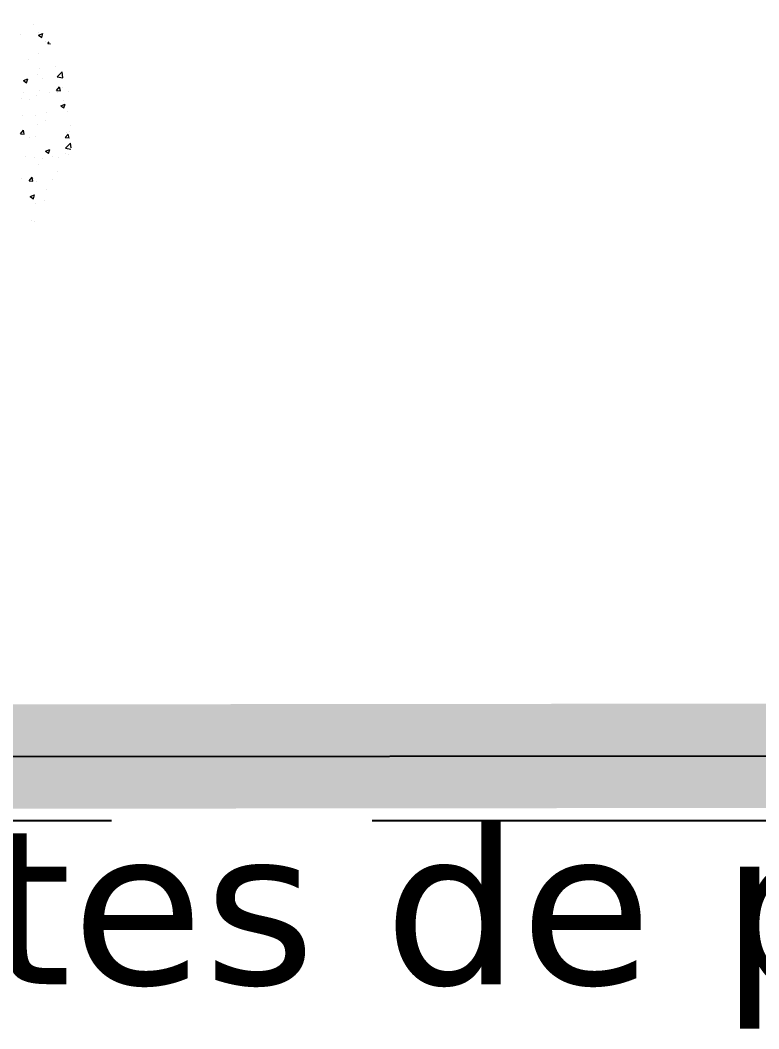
# Model space of a CAD drawing. Header units: metres. Extents: x -8 to 247, y -4 to 148.
# Drawn here: x 236.254 to 239.793, y 37.102 to 41.935 of the extents above; entities that cross this region are included whole.
import ezdxf

# ---------------------------------------------------------------- set-up
doc = ezdxf.new("R2010")
doc.units = ezdxf.units.M
doc.header["$LTSCALE"] = 5
doc.linetypes.add('DISCONTINU', pattern=[0.75, 0.5, -0.25])
doc.layers.add('800 Espace-vert', color=8, linetype='Continuous', lineweight=5)
doc.layers.add('801 ABRES JARDINS', color=8, linetype='Continuous', lineweight=0)
doc.layers.add('_contour jardin', color=3, linetype='Continuous')
doc.layers.add('limite de propriété', color=7, linetype='Continuous')

# ---------------------------------------------------------------- blocks, each defined once
blk = doc.blocks.new('ARBRE')
at = {"layer": '800 Espace-vert', "color": 3}
for p, q in [((0.5188, 0.4723), (0.5188, 0.4723)), ((0.4597, 0.4237), (0.4597, 0.4237)), ((0.5442, 0.4186), (0.5652, 0.4267)), ((0.5442, 0.4186), (0.5591, 0.4085)), ((0.5453, 0.431), (0.5453, 0.431)), ((0.5591, 0.4083), (0.5652, 0.4264)), ((0.5765, 0.3888), (0.5765, 0.3888)), ((0.5889, 0.3791), (0.5954, 0.3869)), ((0.5889, 0.3791), (0.6011, 0.3781)), ((0.4969, 0.3047), (0.4969, 0.3047)), ((0.5417, 0.3312), (0.5417, 0.3312)), ((0.5504, 0.2606), (0.5504, 0.2606)), ((0.6255, 0.2705), (0.6255, 0.2705)), ((0.6339, 0.2188), (0.6573, 0.2432)), ((0.6606, 0.2145), (0.6573, 0.243)), ((0.4712, 0.201), (0.4922, 0.2091)), ((0.4712, 0.201), (0.4861, 0.191)), ((0.4861, 0.1907), (0.4922, 0.2089)), ((0.538, 0.2313), (0.538, 0.2313)), ((0.5641, 0.2098), (0.5641, 0.2098)), ((0.6339, 0.2188), (0.6606, 0.2147)), ((0.5466, 0.1521), (0.5466, 0.1521)), ((0.6305, 0.1535), (0.645, 0.1707)), ((0.6305, 0.1535), (0.6485, 0.1519)), ((0.6485, 0.1517), (0.645, 0.1705)), ((0.6602, 0.1671), (0.6602, 0.1671)), ((0.6859, 0.1506), (0.6859, 0.1506)), ((0.461, 0.1139), (0.461, 0.1139)), ((0.4715, 0.1422), (0.4715, 0.1422)), ((0.5018, 0.1111), (0.5018, 0.1111)), ((0.5344, 0.1314), (0.5344, 0.1314)), ((0.5987, 0.1446), (0.5987, 0.1446)), ((0.636, 0.1439), (0.636, 0.1439)), ((0.6619, 0.1043), (0.6619, 0.1043)), ((0.5813, 0.0488), (0.5813, 0.0488)), ((0.6503, 0.0803), (0.6713, 0.0883)), ((0.6503, 0.0803), (0.6652, 0.0702)), ((0.6652, 0.07), (0.6713, 0.0881)), ((0.6823, 0.0508), (0.6823, 0.0508)), ((0.4677, 0.0338), (0.4677, 0.0338)), ((0.5307, 0.0316), (0.5307, 0.0316)), ((0.5756, 0.0089), (0.5756, 0.0089)), ((0.457, -0.0533), (0.4714, -0.0361)), ((0.4749, -0.0552), (0.4714, -0.0364)), ((0.539, -0.0079), (0.539, -0.0079)), ((0.6918, -0.0446), (0.6918, -0.0446)), ((0.6991, -0.0146), (0.6991, -0.0146)), ((0.457, -0.0533), (0.4749, -0.0549)), ((0.5024, -0.0696), (0.5024, -0.0696)), ((0.5271, -0.0683), (0.5271, -0.0683)), ((0.6722, -0.0722), (0.6866, -0.0549)), ((0.6722, -0.0722), (0.6901, -0.0737)), ((0.6786, -0.0491), (0.6786, -0.0491)), ((0.6901, -0.074), (0.6866, -0.0552)), ((0.5773, -0.1373), (0.5983, -0.1292)), ((0.5773, -0.1373), (0.5922, -0.1473)), ((0.5922, -0.1476), (0.5983, -0.1295)), ((0.6737, -0.1231), (0.6971, -0.0987)), ((0.6737, -0.1231), (0.6987, -0.127)), ((0.6997, -0.1213), (0.6971, -0.0989)), ((0.4805, -0.1612), (0.4805, -0.1612)), ((0.5234, -0.1682), (0.5234, -0.1682)), ((0.5632, -0.1701), (0.5632, -0.1701)), ((0.6129, -0.1629), (0.6129, -0.1629)), ((0.6407, -0.1679), (0.6407, -0.1679)), ((0.675, -0.149), (0.675, -0.149)), ((0.688, -0.153), (0.688, -0.153)), ((0.5438, -0.2015), (0.5438, -0.2015)), ((0.6351, -0.236), (0.6351, -0.236)), ((0.4601, -0.266), (0.4601, -0.266)), ((0.4986, -0.279), (0.5131, -0.2618)), ((0.4986, -0.279), (0.5165, -0.2806)), ((0.5165, -0.2808), (0.5131, -0.262)), ((0.5198, -0.268), (0.5198, -0.268)), ((0.534, -0.2813), (0.534, -0.2813)), ((0.6091, -0.2714), (0.6091, -0.2714)), ((0.581, -0.3204), (0.581, -0.3204)), ((0.5043, -0.3548), (0.5253, -0.3468)), ((0.5043, -0.3548), (0.5192, -0.3649)), ((0.5161, -0.3679), (0.5161, -0.3679)), ((0.5192, -0.3651), (0.5253, -0.347)), ((0.5747, -0.371), (0.5747, -0.371)), ((0.5302, -0.3897), (0.5302, -0.3897)), ((0.5125, -0.4678), (0.5125, -0.4678)), ((0.5226, -0.4737), (0.5226, -0.4737))]:
    blk.add_line(p, q, dxfattribs=at)

msp = doc.modelspace()

# ---------------------------------------------------------------- linework, layer by layer
at = {"layer": '800 Espace-vert', "color": 8}
msp.add_lwpolyline([(208.3676, 38.3776), (244.2749, 38.4149), (245.0213, 39.5937), (243.543, 45.9832), (241.2213, 55.1782), (239.6511, 60.6618), (235.4562, 73.6423)], dxfattribs=at)
at = {"layer": '_contour jardin', "color": 8}
msp.add_lwpolyline([(188.3267, 114.1939), (183.1662, 71.9495), (209.1912, 71.9494), (209.1912, 69.1495), (214.5066, 69.1495), (214.5066, 64.7429), (213.3441, 64.7429), (213.3441, 56.4429), (213.5441, 56.4429), (213.5441, 55.6429), (208.3412, 55.6429), (208.3592, 38.3776), (244.2749, 38.4149), (246.4999, 41.3239), (225.8336, 125.7485), (214.4081, 124.7541), (212.7019, 110.8585)], close=True, dxfattribs=at)
at = {"layer": 'limite de propriété', "color": 8, "linetype": 'DISCONTINU'}
msp.add_line((174.1912, 38.0995), (244.3845, 38.0995), dxfattribs=at)
at = {"layer": 'limite de propriété', "color": 8, "const_width": 0.5, "flags": 128}
msp.add_lwpolyline([(208.3676, 38.3776), (244.2749, 38.4149), (246.4999, 41.3239), (233.2536, 95.4034)], dxfattribs=at)

# ---------------------------------------------------------------- block references
at = {"layer": '801 ABRES JARDINS', "color": 8}
msp.add_blockref('ARBRE', (235.798, 41.4446), dxfattribs=at)

# ---------------------------------------------------------------- texts
at = {"layer": 'limite de propriété', "color": 8, "insert": (234.2374, 38.0658), "char_height": 0.75, "width": 11.863229, "attachment_point": 1}
msp.add_mtext('{\\fVerdana|b0|i0|c0|p34;limites de propriété}', dxfattribs=at)

doc.saveas('drawing.dxf')
